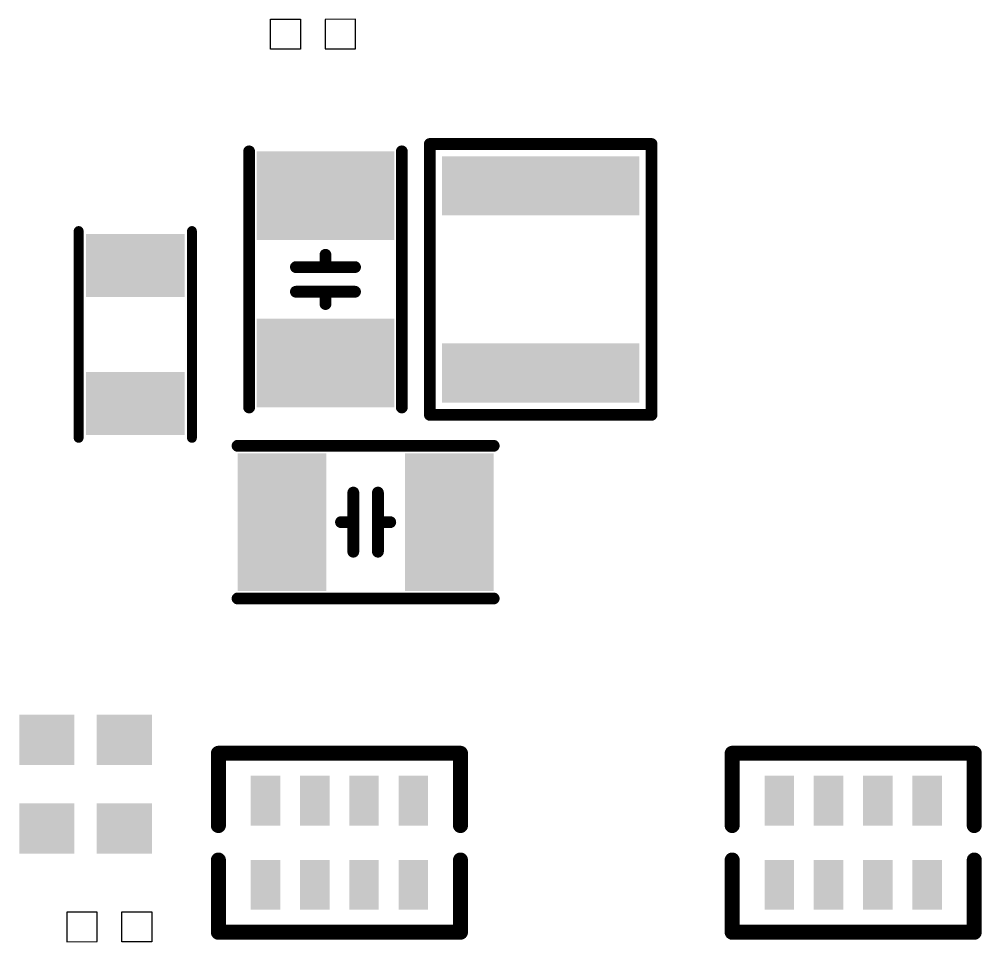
# Model space of a CAD drawing. Header units: inches. Extents: x -3.1 to 90.9, y -0.8 to 60.1.
# Drawn here: x 37.81 to 47.58, y 14 to 23.37 of the extents above; entities that cross this region are included whole.
import ezdxf

# ---------------------------------------------------------------- set-up
doc = ezdxf.new("R2010")
doc.units = ezdxf.units.IN
doc.layers.add('Top Overlay', color=2, linetype='Continuous')
doc.layers.add('Top Paste', color=8, linetype='Continuous')

# ---------------------------------------------------------------- blocks, each defined once
blk = doc.blocks.new('RES_ARRAY_SMD_0402_8P_L2_0_W1_0_BL_37')
at = {"layer": 'Top Paste'}
for points in [[(-0.6001, 0.175), (-0.9001, 0.175), (-0.9001, 0.68), (-0.6001, 0.68)], [(-0.0999, 0.175), (-0.3999, 0.175), (-0.3999, 0.68), (-0.0999, 0.68)], [(0.3999, 0.175), (0.0999, 0.175), (0.0999, 0.68), (0.3999, 0.68)], [(0.9001, 0.175), (0.6001, 0.175), (0.6001, 0.68), (0.9001, 0.68)], [(-0.6001, -0.68), (-0.9001, -0.68), (-0.9001, -0.175), (-0.6001, -0.175)], [(-0.0999, -0.68), (-0.3999, -0.68), (-0.3999, -0.175), (-0.0999, -0.175)], [(0.3999, -0.68), (0.0999, -0.68), (0.0999, -0.175), (0.3999, -0.175)], [(0.9001, -0.68), (0.6001, -0.68), (0.6001, -0.175), (0.9001, -0.175)]]:
    blk.add_hatch(color=8, dxfattribs=at).paths.add_polyline_path(points)
at = {"layer": 'Top Overlay', "const_width": 0.1524}
for points in [[(-1.2286, 0.9086), (-1.2286, 0.175)], [(1.2285, 0.9086), (-1.2286, 0.9086)], [(1.2285, 0.9086), (1.2285, 0.175)], [(-1.2286, -0.175), (-1.2286, -0.9086)], [(1.2285, -0.175), (1.2285, -0.9086)], [(1.2285, -0.9086), (-1.2286, -0.9086)]]:
    blk.add_lwpolyline(points, dxfattribs=at)
at = {"layer": 'Top Overlay', "const_width": 0.0762}
for points in [[(-1.2667, 0.9086, 1), (-1.1905, 0.9086, 1)], [(-1.2667, 0.9086, 1), (-1.1905, 0.9086, 1)], [(1.1904, 0.9086, 1), (1.2666, 0.9086, 1)], [(1.1904, 0.9086, 1), (1.2666, 0.9086, 1)], [(-1.2667, 0.175, 1), (-1.1905, 0.175, 1)], [(1.1904, 0.175, 1), (1.2666, 0.175, 1)], [(-1.2667, -0.175, 1), (-1.1905, -0.175, 1)], [(1.1904, -0.175, 1), (1.2666, -0.175, 1)], [(-1.2667, -0.9086, 1), (-1.1905, -0.9086, 1)], [(-1.2667, -0.9086, 1), (-1.1905, -0.9086, 1)], [(1.1904, -0.9086, 1), (1.2666, -0.9086, 1)], [(1.1904, -0.9086, 1), (1.2666, -0.9086, 1)]]:
    blk.add_lwpolyline(points, format="xyb", close=True, dxfattribs=at)
blk = doc.blocks.new('RES_ARRAY_SMD_0402_8P_L2_0_W1_0_BL_38')
at = {"layer": 'Top Paste'}
for points in [[(-0.6001, 0.175), (-0.9001, 0.175), (-0.9001, 0.68), (-0.6001, 0.68)], [(-0.0999, 0.175), (-0.3999, 0.175), (-0.3999, 0.68), (-0.0999, 0.68)], [(0.3999, 0.175), (0.0999, 0.175), (0.0999, 0.68), (0.3999, 0.68)], [(0.9001, 0.175), (0.6001, 0.175), (0.6001, 0.68), (0.9001, 0.68)], [(-0.6001, -0.68), (-0.9001, -0.68), (-0.9001, -0.175), (-0.6001, -0.175)], [(-0.0999, -0.68), (-0.3999, -0.68), (-0.3999, -0.175), (-0.0999, -0.175)], [(0.3999, -0.68), (0.0999, -0.68), (0.0999, -0.175), (0.3999, -0.175)], [(0.9001, -0.68), (0.6001, -0.68), (0.6001, -0.175), (0.9001, -0.175)]]:
    blk.add_hatch(color=8, dxfattribs=at).paths.add_polyline_path(points)
at = {"layer": 'Top Overlay', "const_width": 0.1524}
for points in [[(1.2285, 0.9086), (-1.2286, 0.9086)], [(-1.2286, 0.9086), (-1.2286, 0.175)], [(1.2285, 0.9086), (1.2285, 0.175)], [(-1.2286, -0.175), (-1.2286, -0.9086)], [(1.2285, -0.175), (1.2285, -0.9086)], [(1.2285, -0.9086), (-1.2286, -0.9086)]]:
    blk.add_lwpolyline(points, dxfattribs=at)
at = {"layer": 'Top Overlay', "const_width": 0.0762}
for points in [[(-1.2667, 0.9086, 1), (-1.1905, 0.9086, 1)], [(-1.2667, 0.9086, 1), (-1.1905, 0.9086, 1)], [(1.1904, 0.9086, 1), (1.2666, 0.9086, 1)], [(1.1904, 0.9086, 1), (1.2666, 0.9086, 1)], [(-1.2667, 0.175, 1), (-1.1905, 0.175, 1)], [(1.1904, 0.175, 1), (1.2666, 0.175, 1)], [(-1.2667, -0.175, 1), (-1.1905, -0.175, 1)], [(1.1904, -0.175, 1), (1.2666, -0.175, 1)], [(-1.2667, -0.9086, 1), (-1.1905, -0.9086, 1)], [(-1.2667, -0.9086, 1), (-1.1905, -0.9086, 1)], [(1.1904, -0.9086, 1), (1.2666, -0.9086, 1)], [(1.1904, -0.9086, 1), (1.2666, -0.9086, 1)]]:
    blk.add_lwpolyline(points, format="xyb", close=True, dxfattribs=at)
blk = doc.blocks.new('IND_TDK_VLS252010HBX_1_41')
at = {"layer": 'Top Paste'}
for points in [[(-1.25, 1), (-0.65, 1), (-0.65, -1), (-1.25, -1)], [(0.65, 1), (1.25, 1), (1.25, -1), (0.65, -1)]]:
    blk.add_hatch(color=8, dxfattribs=at).paths.add_polyline_path(points)
at = {"layer": 'Top Overlay', "const_width": 0.12}
for points in [[(1.375, 1.125), (-1.375, 1.125)], [(-1.375, -1.125), (-1.375, 1.125)], [(1.375, -1.125), (1.375, 1.125)], [(1.375, -1.125), (-1.375, -1.125)]]:
    blk.add_lwpolyline(points, dxfattribs=at)
at = {"layer": 'Top Overlay', "const_width": 0.06}
for points in [[(-1.405, 1.125, 1), (-1.345, 1.125, 1)], [(-1.405, 1.125, 1), (-1.345, 1.125, 1)], [(1.345, 1.125, 1), (1.405, 1.125, 1)], [(1.345, 1.125, 1), (1.405, 1.125, 1)], [(-1.405, -1.125, 1), (-1.345, -1.125, 1)], [(-1.405, -1.125, 1), (-1.345, -1.125, 1)], [(1.345, -1.125, 1), (1.405, -1.125, 1)], [(1.345, -1.125, 1), (1.405, -1.125, 1)]]:
    blk.add_lwpolyline(points, format="xyb", close=True, dxfattribs=at)
blk = doc.blocks.new('C0805_103')
at = {"layer": 'Top Paste'}
for points in [[(-1.3, -0.7), (-1.3, 0.7), (-0.4, 0.7), (-0.4, -0.7)], [(0.4, -0.7), (0.4, 0.7), (1.3, 0.7), (1.3, -0.7)]]:
    blk.add_hatch(color=8, dxfattribs=at).paths.add_polyline_path(points)
at = {"layer": 'Top Overlay', "const_width": 0.12}
for points in [[(1.3, 0.775), (-1.3, 0.775)], [(-0.125, -0.3), (-0.125, 0.3)], [(0.125, -0.3), (0.125, 0.3)], [(-0.15, 0), (-0.25, 0)], [(0.25, 0), (0.15, 0)], [(1.3, -0.775), (-1.3, -0.775)]]:
    blk.add_lwpolyline(points, dxfattribs=at)
at = {"layer": 'Top Overlay', "const_width": 0.06}
for points in [[(-1.33, 0.775, 1), (-1.27, 0.775, 1)], [(1.27, 0.775, 1), (1.33, 0.775, 1)], [(-0.155, 0.3, 1), (-0.095, 0.3, 1)], [(0.095, 0.3, 1), (0.155, 0.3, 1)], [(-0.28, 0, 1), (-0.22, 0, 1)], [(-0.18, 0, 1), (-0.12, 0, 1)], [(0.12, 0, 1), (0.18, 0, 1)], [(0.22, 0, 1), (0.28, 0, 1)], [(-0.155, -0.3, 1), (-0.095, -0.3, 1)], [(0.095, -0.3, 1), (0.155, -0.3, 1)], [(-1.33, -0.775, 1), (-1.27, -0.775, 1)], [(1.27, -0.775, 1), (1.33, -0.775, 1)]]:
    blk.add_lwpolyline(points, format="xyb", close=True, dxfattribs=at)
blk = doc.blocks.new('C0201_104')
at = {"layer": 'Top Paste'}
for p, q in [((-0.1235, 0.1489), (-0.4318, 0.1489)), ((-0.4318, 0.1489), (-0.4318, -0.1524)), ((-0.1235, -0.1489), (-0.1235, 0.1489)), ((0.127, -0.1524), (0.127, 0.1524)), ((0.127, 0.1524), (0.4318, 0.1524)), ((0.4318, 0.1524), (0.4318, -0.1524)), ((-0.4318, -0.1524), (-0.1235, -0.1489)), ((0.4318, -0.1524), (0.127, -0.1524))]:
    blk.add_line(p, q, dxfattribs=at)
blk = doc.blocks.new('C0805_105')
at = {"layer": 'Top Paste'}
for points in [[(-1.3, -0.7), (-1.3, 0.7), (-0.4, 0.7), (-0.4, -0.7)], [(0.4, -0.7), (0.4, 0.7), (1.3, 0.7), (1.3, -0.7)]]:
    blk.add_hatch(color=8, dxfattribs=at).paths.add_polyline_path(points)
at = {"layer": 'Top Overlay', "const_width": 0.12}
for points in [[(-1.3, 0.775), (1.3, 0.775)], [(-0.125, -0.3), (-0.125, 0.3)], [(0.125, -0.3), (0.125, 0.3)], [(-0.25, 0), (-0.15, 0)], [(0.15, 0), (0.25, 0)], [(-1.3, -0.775), (1.3, -0.775)]]:
    blk.add_lwpolyline(points, dxfattribs=at)
at = {"layer": 'Top Overlay', "const_width": 0.06}
for points in [[(-1.33, 0.775, 1), (-1.27, 0.775, 1)], [(1.27, 0.775, 1), (1.33, 0.775, 1)], [(-0.155, 0.3, 1), (-0.095, 0.3, 1)], [(0.095, 0.3, 1), (0.155, 0.3, 1)], [(-0.28, 0, 1), (-0.22, 0, 1)], [(-0.18, 0, 1), (-0.12, 0, 1)], [(0.12, 0, 1), (0.18, 0, 1)], [(0.22, 0, 1), (0.28, 0, 1)], [(-0.155, -0.3, 1), (-0.095, -0.3, 1)], [(0.095, -0.3, 1), (0.155, -0.3, 1)], [(-1.33, -0.775, 1), (-1.27, -0.775, 1)], [(1.27, -0.775, 1), (1.33, -0.775, 1)]]:
    blk.add_lwpolyline(points, format="xyb", close=True, dxfattribs=at)
blk = doc.blocks.new('R0603_149')
at = {"layer": 'Top Paste'}
for points in [[(-1.02, -0.5), (-1.02, 0.5), (-0.38, 0.5), (-0.38, -0.5)], [(0.38, -0.5), (0.38, 0.5), (1.02, 0.5), (1.02, -0.5)]]:
    blk.add_hatch(color=8, dxfattribs=at).paths.add_polyline_path(points)
at = {"layer": 'Top Overlay', "const_width": 0.1}
for points in [[(1.05, 0.575), (-1.05, 0.575)], [(1.05, -0.575), (-1.05, -0.575)]]:
    blk.add_lwpolyline(points, dxfattribs=at)
at = {"layer": 'Top Overlay', "const_width": 0.05}
for points in [[(-1.075, 0.575, 1), (-1.025, 0.575, 1)], [(1.025, 0.575, 1), (1.075, 0.575, 1)], [(-1.075, -0.575, 1), (-1.025, -0.575, 1)], [(1.025, -0.575, 1), (1.075, -0.575, 1)]]:
    blk.add_lwpolyline(points, format="xyb", close=True, dxfattribs=at)
blk = doc.blocks.new('C0201_255')
at = {"layer": 'Top Paste'}
for p, q in [((-0.1235, 0.1489), (-0.4318, 0.1489)), ((-0.4318, 0.1489), (-0.4318, -0.1524)), ((-0.1235, -0.1489), (-0.1235, 0.1489)), ((0.127, -0.1524), (0.127, 0.1524)), ((0.127, 0.1524), (0.4318, 0.1524)), ((0.4318, 0.1524), (0.4318, -0.1524)), ((-0.4318, -0.1524), (-0.1235, -0.1489)), ((0.4318, -0.1524), (0.127, -0.1524))]:
    blk.add_line(p, q, dxfattribs=at)
blk = doc.blocks.new('C0402_258')
at = {"layer": 'Top Paste'}
for points in [[(-0.705, -0.28), (-0.705, 0.28), (-0.195, 0.28), (-0.195, -0.28)], [(0.195, -0.28), (0.195, 0.28), (0.705, 0.28), (0.705, -0.28)]]:
    blk.add_hatch(color=8, dxfattribs=at).paths.add_polyline_path(points)
blk = doc.blocks.new('C0402_259')
at = {"layer": 'Top Paste'}
for points in [[(-0.705, -0.28), (-0.705, 0.28), (-0.195, 0.28), (-0.195, -0.28)], [(0.195, -0.28), (0.195, 0.28), (0.705, 0.28), (0.705, -0.28)]]:
    blk.add_hatch(color=8, dxfattribs=at).paths.add_polyline_path(points)

msp = doc.modelspace()

# ---------------------------------------------------------------- block references
for name, p, rotation in [('C0201_104', (40.7924, 23.2156), 180), ('C0805_103', (40.9194, 20.7264), 270), ('IND_TDK_VLS252010HBX_1_41', (43.1038, 20.7264), 270), ('R0603_149', (38.989, 20.1676), 270), ('C0402_259', (38.0912, 15.6008), 90), ('C0402_258', (38.8786, 15.6008), 90), ('RES_ARRAY_SMD_0402_8P_L2_0_W1_0_BL_38', (41.0611, 15.0065), 180), ('RES_ARRAY_SMD_0402_8P_L2_0_W1_0_BL_37', (46.2759, 15.0065), 180)]:
    msp.add_blockref(name, p, dxfattribs=dict(rotation=rotation))
for name, p in [('C0805_105', (41.327, 18.262)), ('C0201_255', (38.7243, 14.1541))]:
    msp.add_blockref(name, p)

doc.saveas('drawing.dxf')
